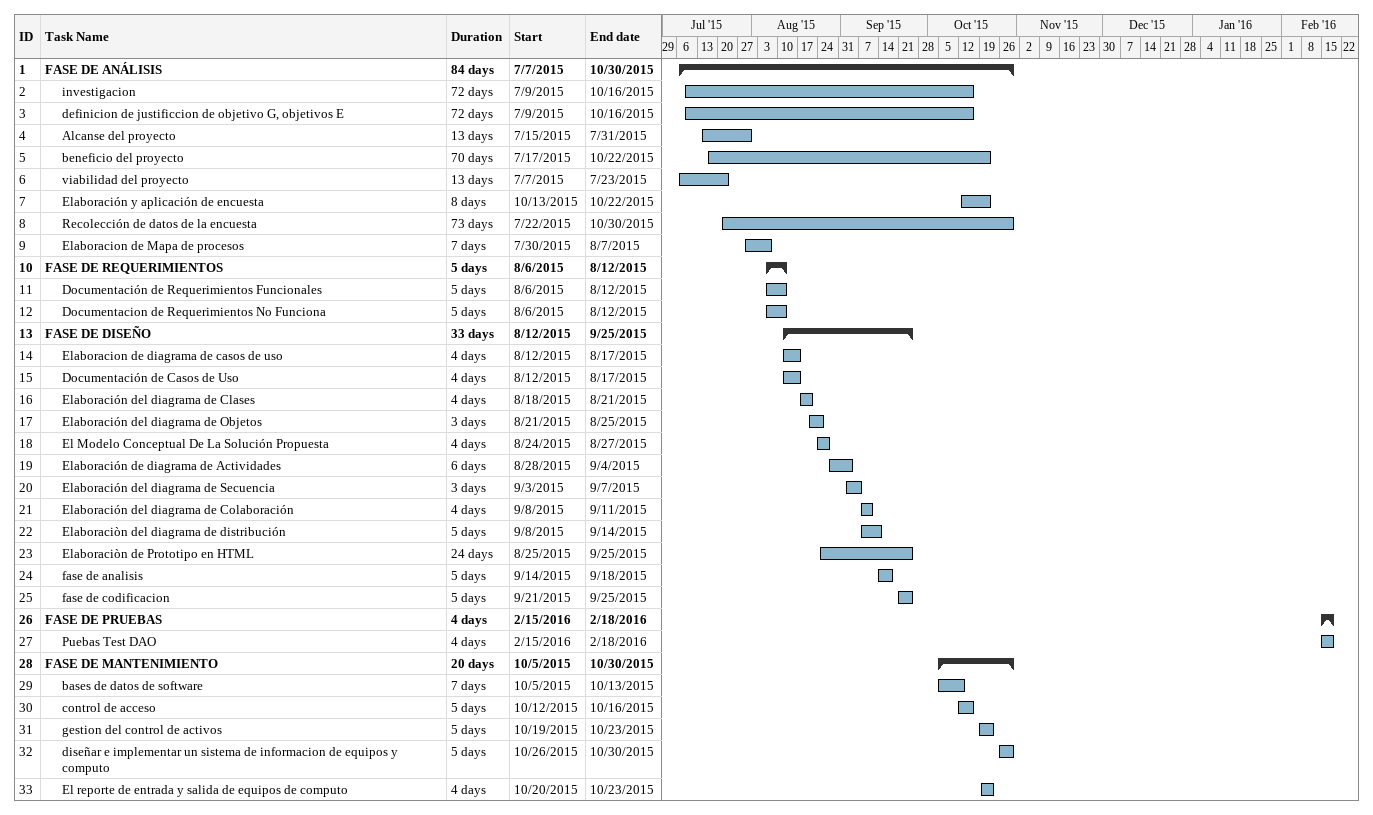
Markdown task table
| ID | Level | Task | Duration | Start | Finish |
|---|---|---|---|---|---|
| 1 | 1 | **FASE DE ANÁLISIS** | 84d | 2015-07-07 | 2015-10-30 |
| 2 | 2 | investigacion | 72d | 2015-07-09 | 2015-10-16 |
| 3 | 2 | definicion de justificcion de objetivo G, objetivos E | 72d | 2015-07-09 | 2015-10-16 |
| 4 | 2 | Alcanse del proyecto | 13d | 2015-07-15 | 2015-07-31 |
| 5 | 2 | beneficio del proyecto | 70d | 2015-07-17 | 2015-10-22 |
| 6 | 2 | viabilidad del proyecto | 13d | 2015-07-07 | 2015-07-23 |
| 7 | 2 | Elaboración y aplicación de encuesta | 8d | 2015-10-13 | 2015-10-22 |
| 8 | 2 | Recolección de datos de la encuesta | 73d | 2015-07-22 | 2015-10-30 |
| 9 | 2 | Elaboracion de Mapa de procesos | 7d | 2015-07-30 | 2015-08-07 |
| 10 | 1 | **FASE DE REQUERIMIENTOS** | 5d | 2015-08-06 | 2015-08-12 |
| 11 | 2 | Documentación de Requerimientos Funcionales | 5d | 2015-08-06 | 2015-08-12 |
| 12 | 2 | Documentacion de Requerimientos No Funciona | 5d | 2015-08-06 | 2015-08-12 |
| 13 | 1 | **FASE DE DISEÑO** | 33d | 2015-08-12 | 2015-09-25 |
| 14 | 2 | Elaboracion de diagrama de casos de uso | 4d | 2015-08-12 | 2015-08-17 |
| 15 | 2 | Documentación de Casos de Uso | 4d | 2015-08-12 | 2015-08-17 |
| 16 | 2 | Elaboración del diagrama de Clases | 4d | 2015-08-18 | 2015-08-21 |
| 17 | 2 | Elaboración del diagrama de Objetos | 3d | 2015-08-21 | 2015-08-25 |
| 18 | 2 | El Modelo Conceptual De La Solución Propuesta | 4d | 2015-08-24 | 2015-08-27 |
| 19 | 2 | Elaboración de diagrama de Actividades | 6d | 2015-08-28 | 2015-09-04 |
| 20 | 2 | Elaboración del diagrama de Secuencia | 3d | 2015-09-03 | 2015-09-07 |
| 21 | 2 | Elaboración del diagrama de Colaboración | 4d | 2015-09-08 | 2015-09-11 |
| 22 | 2 | Elaboraciòn del diagrama de distribución | 5d | 2015-09-08 | 2015-09-14 |
| 23 | 2 | Elaboraciòn de Prototipo en HTML | 24d | 2015-08-25 | 2015-09-25 |
| 24 | 2 | fase de analisis | 5d | 2015-09-14 | 2015-09-18 |
| 25 | 2 | fase de codificacion | 5d | 2015-09-21 | 2015-09-25 |
| 26 | 1 | **FASE DE PRUEBAS** | 4d | 2016-02-15 | 2016-02-18 |
| 27 | 2 | Puebas Test DAO | 4d | 2016-02-15 | 2016-02-18 |
| 28 | 1 | **FASE DE MANTENIMIENTO** | 20d | 2015-10-05 | 2015-10-30 |
| 29 | 2 | bases de datos de software | 7d | 2015-10-05 | 2015-10-13 |
| 30 | 2 | control de acceso | 5d | 2015-10-12 | 2015-10-16 |
| 31 | 2 | gestion del control de activos | 5d | 2015-10-19 | 2015-10-23 |
| 32 | 2 | diseñar e implementar un sistema de informacion de equipos y computo | 5d | 2015-10-26 | 2015-10-30 |
| 33 | 2 | El reporte de entrada y salida de equipos de computo | 4d | 2015-10-20 | 2015-10-23 |
